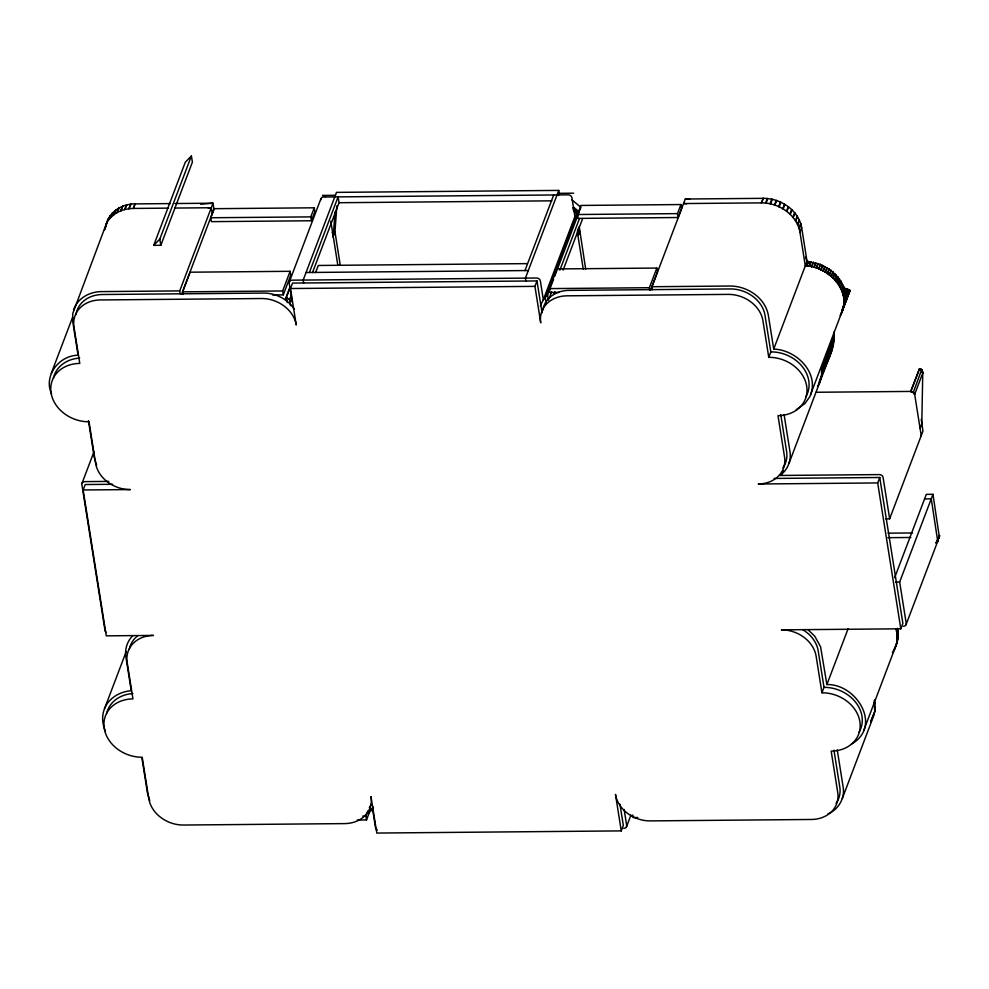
<?xml version="1.0" encoding="UTF-8"?>
<svg xmlns="http://www.w3.org/2000/svg" width="989" height="989" viewBox="0 0 989 989"><rect width="100%" height="100%" fill="white"/><g stroke="black" fill="none" stroke-linecap="round" stroke-linejoin="round"><path stroke-width="1.48" d="M874.585 699.965L874.993 711.042L870.839 721.364M892.449 652.555C896.875 645.508 899.483 636.867 897.431 628.547M686.663 203.759L683.572 203.561L761.369 202.869C778.677 202.658 796.837 214.526 799.965 232.23L805.306 265.917C828.794 266.177 853.556 292.472 840.304 315.528L849.971 290.531L844.21 288.17L839.327 278.787L830.995 270.368L820.301 264.397L807.024 261.38L805.528 257.189M893.574 650.836C897.555 644.272 898.21 636.001 895.873 628.757M821.538 368.353L821.624 375.857L819.424 383.052M817.495 386.316L819.263 383.386C823.009 366.598 836.756 350.279 833.702 332.131M870.679 721.785L874.746 711.697L874.251 700.855M924.579 498.901L931.255 498.839L937.72 541.292L906.035 624.702M335.024 211.906L333.244 236.359A3.437 2.831 20.8 0 1 333.157 237.484M340.265 265.25L334.962 231.822L336.866 205.848M939.34 537.039L932.973 494.302L926.31 494.364L894.625 577.761M105.959 226.345C107.702 212.425 121.968 203.586 135.233 203.895L170.318 203.586M939.043 537.534C941.009 530.969 936.83 543.369 939.525 535.63L937.152 542.244L936.175 542.874M104.55 229.411L108.32 218.816M796.306 409.644L804.898 403.586L809.781 396.737L849.984 290.568L841.293 313.736M106.886 222.302L72.704 313.674L72.729 321.549L78.069 355.236C59.179 355.372 43.232 375.82 51.539 393.82M885.637 518.829L889.643 518.805L883.09 477.477A3.437 2.831 20.8 0 0 879.295 474.584L779.975 475.462C787.516 470.22 791.521 460.565 789.951 451.516L784.067 414.453M827.855 813.972C838.301 809.793 845.199 798.172 843.135 786.984L837.25 749.909M126.271 651.454L104.475 708.804C101.583 715.962 102.25 724.232 105.502 731.143M810.609 394.871C819.127 371.963 795.762 349.71 773.707 349.08L768.366 315.392C765.251 297.689 747.078 285.821 729.771 286.031L651.986 286.723L652.456 289.641M851.269 744.198C882.856 726.383 856.474 683.72 826.891 684.549L820.586 646.806L814.788 636.236L808.124 629.845M104.673 229.757L106.021 225.974M106.441 223.687L110.298 215.59M51.292 373.335L72.543 317.42M108.357 220.423L110.793 217.469L112.523 212.932M110.793 217.469L112.783 212.66M111.065 217.197L113.698 214.86L115.429 210.323M113.698 214.86L115.738 210.088M114.007 214.625L117.023 212.647L118.754 208.123M117.023 212.647L119.1 207.925M117.37 212.462L120.72 210.88L122.438 206.342M120.72 210.88L122.821 206.194M121.091 210.731L124.701 209.569L126.419 205.032M124.701 209.569L126.827 204.933M125.109 209.47L128.916 208.753L130.647 204.216M128.916 208.753L131.067 204.167M129.349 208.704L133.292 208.432L135.023 203.895M133.292 208.432L135.233 203.895M153.715 245.371L185.302 162.208L191.409 155.941L192.385 162.147L160.799 245.297L153.715 245.371L159.81 239.103L191.409 155.941M81.963 483.448L94.042 451.639M619.955 804.181L623.33 825.444L621.265 830.896L376.784 833.059L371.011 796.59A31.487 25.986 20.8 0 1 344.691 823.602L183.558 825.036A31.487 25.986 20.8 0 1 148.758 798.556L142.206 757.24A34.355 28.347 20.8 0 1 104.241 728.361A34.355 28.347 20.8 0 1 132.959 698.889L127.173 662.432A31.487 25.986 20.8 0 1 153.493 635.42L106.268 635.84L83.15 489.975L85.215 484.536L112.635 484.289M180.171 293.82L179.714 290.902L213.018 203.202L174.892 203.536M181.729 293.869L213.945 209.038L213.018 203.202L200.742 204.241M183.052 294.438L182.644 291.854L190.111 272.198L290.123 271.307L290.741 275.202L283.274 294.858L272.494 294.945M210.781 217.753L214.23 208.691L314.242 207.801L314.861 211.695L311.411 220.757L211.399 221.647L210.781 217.753L310.793 216.875L314.242 207.801M283.274 294.858L282.656 290.964L290.123 271.307M289.283 282.001L320.968 198.579M285.166 299.766L290.061 286.859M287.28 302.609L286.439 297.306L290.259 287.267M83.15 489.975L130.375 489.567A31.487 25.986 20.8 0 1 95.574 463.087L89.022 421.771A34.355 28.347 20.8 0 1 51.069 392.893A34.355 28.347 20.8 0 1 79.775 363.42L74.002 326.963A31.487 25.986 20.8 0 1 100.322 299.951L261.442 298.53A31.487 25.986 20.8 0 1 296.243 324.998L290.469 288.528L292.534 283.089L537.002 280.925L542.059 312.833M291.236 295.352L289.592 299.655L290.556 305.7M309.384 272.482L338.102 196.873L339.029 202.708L312.487 272.605M315.578 272.63L318.31 265.472L527.31 263.618M334.962 231.822L333.244 236.359L332.267 232.304M524.974 270.578L553.692 194.969M303.648 282.99L303.178 280.072L336.495 192.373L558.748 190.407L525.431 278.107L525.888 281.024M558.34 195.587L559.205 193.325L558.748 190.407M774.078 478.441L879.753 477.502L877.688 482.941L758.229 484.004A31.487 25.986 20.8 0 0 784.549 456.992L777.997 415.664A34.355 28.347 20.8 0 0 806.715 386.204A34.355 28.347 20.8 0 0 768.75 357.326L762.964 320.856A31.487 25.986 20.8 0 0 728.164 294.388L567.043 295.822A31.487 25.986 20.8 0 0 540.723 322.834L534.938 286.365L537.002 280.925M573.571 207.196L579.171 211.831L574.918 216.566L543.332 299.729L540.34 280.888A3.437 2.831 20.8 0 0 536.545 278.008L292.076 280.171A3.437 2.831 20.8 0 0 289.196 283.114L292.188 301.954L286.439 297.306M559.205 292.41L549.971 292.497L549.352 288.603L556.819 268.946L656.832 268.056L657.45 271.95L650.515 290.197M577.502 214.514L580.939 205.44L680.951 204.55L681.569 208.444L678.12 217.518L578.108 218.396L577.502 214.514L677.502 213.624L680.951 204.55M540.291 305.873L543.493 299.457L547.585 294.994L553.58 279.219M554.668 276.351L579.171 211.831M579.603 210.706L580.902 207.294L571.926 199.877M548.969 298.863L551.689 291.693M559.861 270.182L579.467 218.569M578.75 227.68L577.452 231.08L577.737 234.381A3.437 2.831 20.8 0 1 577.564 235.493M553.815 294.537L554.903 291.668M563.075 270.158L582.682 218.544M357.276 820.017L366.511 819.93L365.893 816.049L367.488 811.833M366.511 819.93L369.713 811.512M371.765 808.273L370.677 811.141L369.96 806.616M649.773 290.309L649.365 287.712L656.832 268.056M651.986 286.723L685.303 199.024L763.088 198.332C780.395 198.121 798.568 209.989 801.683 227.693L807.024 261.38L773.707 349.08M761.369 202.869L763.088 198.332M761.579 202.869L763.31 198.332M765.61 203.066L767.328 198.529M766.055 203.116L767.773 198.579M770.072 203.759L771.803 199.222M770.518 203.858L772.236 199.321M774.474 204.946L776.204 200.408M774.906 205.094L776.625 200.557M778.739 206.602L780.457 202.065M779.147 206.788L780.865 202.251M782.769 208.704L784.5 204.167M783.152 208.939L784.883 204.402M786.527 211.213L788.245 206.676M786.873 211.485L788.604 206.948M789.927 214.094L791.657 209.557M790.248 214.39L791.966 209.853M792.931 217.271L794.649 212.746M793.203 217.605L794.921 213.068M795.465 220.732L797.183 216.195M795.688 221.079L797.406 216.542M797.493 224.379L799.223 219.842M797.666 224.75L799.384 220.213M798.988 228.175L800.719 223.638M799.112 228.546L800.83 224.008M799.965 232.23L801.646 227.495M768.75 357.326L770.814 351.886L765.041 315.417A31.487 25.986 20.8 0 0 730.241 288.949L569.108 290.37A31.487 25.986 20.8 0 0 542.726 310.459M806.665 266.029L808.384 261.492M806.888 266.053L808.606 261.516M809.089 266.338L810.807 261.801M809.311 266.375L811.029 261.838M811.499 266.795L813.218 262.258M811.722 266.832L813.44 262.295M813.898 267.376L815.616 262.839M814.108 267.438L815.826 262.901M816.259 268.081L817.977 263.556M816.469 268.155L818.2 263.618M818.583 268.934L820.301 264.397M818.793 269.008L820.511 264.471M820.858 269.898L822.576 265.361M821.068 269.985L822.786 265.448M823.071 270.974L824.801 266.449M823.268 271.085L824.999 266.548M825.222 272.185L826.94 267.648M825.419 272.296L827.138 267.759M827.286 273.496L829.017 268.959M827.472 273.619L829.202 269.082M829.276 274.905L830.995 270.368M829.45 275.041L831.168 270.504M831.168 276.425L832.886 271.888M831.329 276.561L833.047 272.024M832.948 278.02L834.667 273.483M833.109 278.181L834.827 273.644M626.482 826.804L630.945 815.072M834.617 279.714L836.348 275.177M834.765 279.875L836.496 275.338M836.175 281.482L837.893 276.945M836.311 281.642L838.029 277.118M837.609 283.324L839.327 278.787M837.732 283.497L839.451 278.96M838.907 285.228L840.625 280.691M839.018 285.401L840.737 280.864M840.168 287.354L841.787 282.644M841.182 289.369L842.813 284.647M841.973 291.223L843.691 286.686M842.035 291.409L843.765 286.872M842.492 292.707L844.21 288.17M842.69 293.288L844.606 288.256M842.752 293.473L844.717 288.293M843.271 295.377L845.842 288.59M843.308 295.563L845.954 288.615M843.716 297.664L847.029 288.936L844.346 288.961L846.93 288.912M843.963 299.766L847.944 289.27L843.827 289.258M844.05 301.855L848.71 289.592M843.976 303.932L849.304 289.925L846.46 289.864M842.888 307.443L844.482 303.252L841.923 310.126M843.753 305.972L849.699 290.222L846.695 290.049M821.562 368.551L834.172 335.098M783.412 470.628L781.817 473.941M821.748 370.788L834.382 337.521M821.859 372.037L834.259 339.388M821.859 372.42L834.184 339.956M819.127 382.038L826.705 362.098M821.562 376.228L833.307 345.087M789.111 463.062L831.811 350.588M910.634 391.619L919.523 368.687L922.069 370.257M921.229 435.642L914.677 394.314L913.379 392.262L921.612 369.663M920.079 428.348L921.797 423.811L922.762 373.014L921.08 369.194M621.265 830.896L615.479 794.427A31.487 25.986 20.8 0 0 650.28 820.895L811.413 819.473A31.487 25.986 20.8 0 0 837.732 792.461L831.18 751.133A34.355 28.347 20.8 0 0 859.886 721.673A34.355 28.347 20.8 0 0 821.933 692.794L823.998 687.355L818.212 650.886A31.487 25.986 20.8 0 0 802.895 629.783M889.643 518.805L922.947 431.105L921.241 419.324M826.891 684.549L848.129 628.633M903.34 626.272A3.437 2.831 20.8 0 0 906.208 623.33L899.656 582.002L932.973 494.302M896.491 631.031L897.394 628.361M896.862 632.935L897.789 630.5M896.899 633.133L897.814 630.698M897.147 635.235L898.037 632.651M897.233 637.126L898.123 634.79M897.233 637.324L898.123 634.987M821.933 692.794L816.148 656.325A31.487 25.986 20.8 0 0 781.347 629.857L900.806 628.806L902.87 623.354L879.753 477.502M897.171 639.203L898.049 636.916M897.159 639.389L898.037 637.101M896.936 641.441L897.814 639.005M894.464 649.204L895.255 647.14M896.553 643.456L897.431 641.07M863.793 730.339L896.887 643.097M874.746 704.02L875.03 702.994M936.867 541.638L937.72 539.401M875.042 707.889L875.314 706.764M874.808 711.326L875.055 710.671M874.746 711.697L874.993 711.042M842.282 798.531L874.202 714.441M73.569 310.002C77.315 298.159 90.024 291.471 101.929 291.594L179.714 290.902M104.475 708.804C108.703 698.024 120.04 691.521 131.253 690.705L125.912 657.017C124.639 649.402 127.161 641.28 132.65 635.828M937.795 540.167C936.089 546.583 940.094 534.888 935.878 542.986L936.942 542.429M829.771 355.817L827.249 360.676M937.337 542.021L937.498 541.799M850.008 291.162L848.797 292.027M938.648 537.954L939.439 536.78M373.545 807.123L368.279 813.539L367.859 810.893M938.141 538.276L938.858 537.744M208.234 207.999L211.3 207.739L212.227 213.575M335.518 195.303L322.513 195.414L325.369 196.564M559.205 193.325L573.657 193.189M338.782 202.72L551.775 200.829M133.515 208.432L168.6 208.123M174.694 208.061L211.3 207.739M306.058 272.507L528.299 270.541M290.469 288.528L534.938 286.365M182.644 291.854L282.656 290.964M549.352 288.603L649.365 287.712M816.148 392.262L910.881 391.421L913.626 392.472M108.827 481.408L84.757 481.618A3.437 2.831 20.8 0 0 81.877 484.573L105.007 630.426A3.437 2.831 20.8 0 0 106.305 632.478M888.085 533.17L912.526 532.947M887.887 537.682L910.807 537.484M895.663 582.039L899.656 582.002M362.815 816.073L365.893 816.049M637.818 817.532L633.207 817.569L632.799 814.985M843.79 289.245L847.87 289.233L844.853 289.134M846.423 289.851L849.254 289.888M685.303 199.024L689.926 199.321M920.784 369.008L919.523 368.687L921.847 369.948L922.762 373.014L914.677 394.314L913.379 392.262L910.881 391.421L919.523 368.687L922.416 370.974M912.192 391.632L910.881 391.421L914.071 392.942M912.513 391.755L914.677 394.314L914.244 393.202M572.755 207.913L577.786 213.068M573.583 209.124L577.514 213.34M573.088 209.717L576.772 214.23L545.186 297.392L546.138 303.438M96.601 465.164L94.314 457.684L88.429 420.609M149.784 800.633L147.497 793.153L141.847 757.562M921.847 369.948L922.762 373.014L922.539 371.357M877.688 482.941L900.806 628.806M780.766 414.651L786.614 451.553A31.487 25.986 20.8 0 1 782.88 467.884M833.95 750.119L839.797 787.021A31.487 25.986 20.8 0 1 836.064 803.352M677.502 213.624L678.12 217.518M585.698 269.193L579.183 226.543M574.918 216.566L571.926 197.726A3.437 2.831 20.8 0 0 568.131 194.845L323.663 197.009A3.437 2.831 20.8 0 0 320.795 199.951M583.263 269.181L577.724 234.294L579.455 229.757L579.665 234.306M547.585 294.994L548.425 300.297M624.133 809.484L626.667 825.419A3.437 2.831 20.8 0 1 623.787 828.362M330.821 221.116L337.818 265.225M310.793 216.875L311.411 220.757M372.532 808.804L375.523 827.645A3.437 2.831 20.8 0 0 377.39 830.055M159.81 239.103L160.799 245.297M371.098 804.552A31.487 25.986 20.8 0 1 369.342 807.481M106.602 713.526A34.355 28.347 20.8 0 1 132.86 693.536M129.386 648.932A31.487 25.986 20.8 0 1 137.842 635.667M53.418 378.058A34.355 28.347 20.8 0 1 79.676 358.067M76.005 314.589A31.487 25.986 20.8 0 1 102.386 294.512L263.519 293.078A31.487 25.986 20.8 0 1 294.363 309.334M770.814 351.886A34.355 28.347 20.8 0 1 802.66 367.043A34.355 28.347 20.8 0 1 805.726 397.009M823.998 687.355A34.355 28.347 20.8 0 1 855.844 702.511A34.355 28.347 20.8 0 1 858.909 732.478M849.699 290.222L846.831 290.148L849.724 290.247"/></g></svg>
